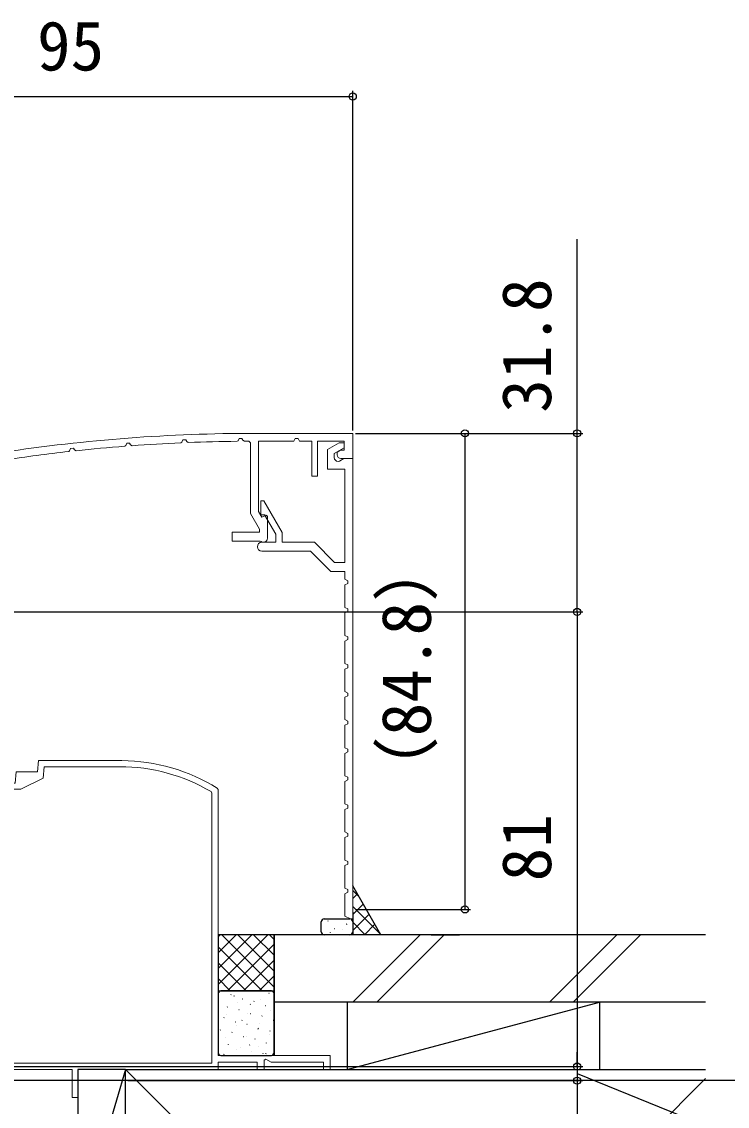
# Model space of a CAD drawing. Units: millimetres, scale not verified. Extents: x -525 to 525, y -783 to 779.
# Drawn here: x 260.4 to 386.2, y -208.3 to -15.1 of the extents above; entities that cross this region are included whole.
import ezdxf
from ezdxf.enums import TextEntityAlignment as Align

# ---------------------------------------------------------------- set-up
doc = ezdxf.new("R2010")
doc.units = ezdxf.units.MM
doc.header["$LTSCALE"] = 4
doc.layers.add('0-2_YKK_11', color=211, linetype='Continuous', lineweight=18)
doc.layers.add('0-3_YKK_11E', color=4, linetype='Continuous', lineweight=18)
for name, color, linetype in [('0-4_YKK_12', 2, 'Continuous'), ('0-7_YKK_D', 6, 'Continuous'), ('0-9_YSS_K', 3, 'Continuous'), ('0-A_YSS_KE', 3, 'Continuous')]:
    doc.layers.add(name, color=color, linetype=linetype)
doc.styles.add('ＭＳ ゴシック', font='')
doc.styles.get('ＭＳ ゴシック').set_extended_font_data('MS Gothic')

msp = doc.modelspace()

# ---------------------------------------------------------------- linework, layer by layer
at = {"layer": '0-2_YKK_11', "color": 30}
msp.add_line((319.436, -88.456), (301.936, -88.456), dxfattribs=at)
for points in [[(317.336, -92.956), (319.436, -92.956), (319.436, -88.456)], [(278.817, -90.752), (278.984, -90.634), (279.17, -90.217), (279.659, -90.191), (279.842, -90.505), (280.123, -90.654)], [(288.815, -90.144), (288.987, -90.03), (289.179, -89.625), (289.669, -89.61), (289.846, -89.934), (290.121, -90.09)], [(300.935, -89.858), (301.236, -90.158), (301.236, -102.729), (302.836, -105.5), (302.836, -106.056), (297.936, -106.056), (297.936, -107.656), (302.936, -107.656), (303.116, -107.716)], [(298.814, -89.872), (298.991, -89.762), (299.188, -89.368), (299.679, -89.365), (299.851, -89.699), (300.12, -89.862)], [(304.236, -107.156), (304.236, -103.183), (303.936, -103.01), (303.245, -103.409), (302.636, -102.354), (302.636, -89.856), (308.936, -89.856), (309.191, -89.356), (309.681, -89.356), (309.936, -89.856), (312.136, -89.856), (312.136, -96.056), (313.136, -96.056), (313.136, -89.856), (317.936, -89.856), (317.936, -91.456), (317.236, -91.456), (316.636, -91.803), (316.636, -92.256)], [(316.136, -92.756), (316.136, -92.049), (317.936, -91.01), (317.936, -90.156), (317.014, -90.156), (314.936, -91.356), (314.936, -94.856), (318.036, -94.856), (318.036, -111.456), (316.199, -111.456), (312.599, -107.856), (306.836, -107.856), (306.836, -106.125), (303.563, -100.456), (303.036, -100.456), (303.036, -102.956), (303.736, -102.956), (305.736, -106.42), (305.736, -107.856), (303.236, -107.856)], [(268.819, -91.698), (268.981, -91.577), (269.161, -91.147), (269.648, -91.109), (269.837, -91.415), (270.124, -91.555)], [(319.436, -174.956), (319.436, -92.956), (317.836, -92.956), (317.086, -93.389), (316.836, -93.456)], [(303.236, -109.456), (311.936, -109.456), (315.536, -113.056), (318.036, -113.056), (318.036, -114.456), (318.536, -114.711), (318.536, -115.201), (318.036, -115.456), (318.036, -119.456), (318.536, -119.711), (318.536, -120.201), (318.036, -120.456), (318.036, -124.456), (318.536, -124.711), (318.536, -125.201), (318.036, -125.456), (318.036, -129.456), (318.536, -129.711), (318.536, -130.201), (318.036, -130.456), (318.036, -134.456), (318.536, -134.711), (318.536, -135.201), (318.036, -135.456), (318.036, -139.456), (318.536, -139.711), (318.536, -140.201), (318.036, -140.456), (318.036, -144.456), (318.536, -144.711), (318.536, -145.201), (318.036, -145.456), (318.036, -149.456), (318.536, -149.711), (318.536, -150.201), (318.036, -150.456), (318.036, -154.456), (318.536, -154.711), (318.536, -155.201), (318.036, -155.456)], [(318.036, -155.456), (318.036, -159.456), (318.536, -159.711), (318.536, -160.201), (318.036, -160.456), (318.036, -164.456), (318.536, -164.711), (318.536, -165.201), (318.036, -165.456), (318.036, -169.456), (318.536, -169.711), (318.536, -170.201), (318.036, -170.456), (318.036, -174.456), (319.016, -174.956), (319.436, -174.956)]]:
    msp.add_lwpolyline(points, dxfattribs=at)
for centre, radius, start, end in [((301.936, -388.456), 300, 89.99999, 98.61344), ((301.936, -388.46), 298.604, 94.44052, 96.11573), ((301.936, -388.457), 298.601, 92.51839, 94.18925), ((301.936, -388.454), 298.598, 90.59905, 92.26756), ((301.936, -388.438), 298.582, 90.19206, 90.34848), ((301.936, -388.456), 298.6, 96.3676, 98.55928), ((317.336, -92.256), 0.7, 180.00001, 269.99999), ((316.836, -92.756), 0.7, 180, 270), ((303.236, -108.656), 0.8, 90.00002, 270), ((303.536, -107.156), 0.7, 233.13011, 359.99999)]:
    msp.add_arc(centre, radius, start, end, dxfattribs=at)
at = {"layer": '0-3_YKK_11E'}
msp.add_line((295.291, -151.667), (295.432, -151.922), dxfattribs=at)
for points in [[(245.432, -228.756), (245.432, -202.356), (243.332, -202.356), (243.332, -201.256), (245.432, -201.256), (245.432, -196.456), (245.432, -157.756), (255.432, -157.756), (255.432, -150.756), (259.257, -150.756), (259.432, -148.756), (263.257, -148.756), (263.432, -146.756), (278.289, -146.756)], [(277.935, -147.856), (264.44, -147.856), (264.265, -149.856), (260.265, -151.856), (256.532, -151.856), (256.532, -158.856), (246.832, -158.856), (246.832, -200.656), (294.332, -200.656)], [(295.432, -151.922), (295.432, -199.256), (315.432, -199.256), (315.432, -201.756), (314.232, -201.756), (314.232, -200.456), (304.878, -200.456), (303.932, -199.909), (303.632, -200.083), (303.632, -201.756), (302.432, -201.756), (302.432, -200.456), (295.432, -200.456), (295.432, -201.756), (270.432, -201.756), (270.432, -206.756), (269.432, -206.756), (269.432, -201.756), (246.632, -201.756), (246.632, -227.556)], [(294.332, -200.656), (294.332, -152.54), (294.186, -152.282)]]:
    msp.add_lwpolyline(points, dxfattribs=at)
for radius, start, end in [(32.5, 58.08835, 89.68497), (31.4, 59.20699, 90.32055)]:
    msp.add_arc((278.111, -179.255), radius, start, end, dxfattribs=at)
at = {"layer": '0-4_YKK_12'}
msp.add_line((413.139, -203.756), (-384.839, -203.756), dxfattribs=at)
at = {"layer": '0-7_YKK_D'}
for p, q in [((224.432, -28.458), (319.436, -28.458)), ((319.436, -87.956), (319.436, -27.458)), ((319.918, -88.456), (360.432, -88.456)), ((319.918, -88.456), (340.432, -88.456)), ((339.432, -88.456), (339.432, -173.256)), ((236.132, -120.256), (360.432, -120.256)), ((236.132, -120.256), (360.432, -120.256)), ((359.432, -120.256), (359.432, -201.256)), ((319.935, -173.256), (340.432, -173.256)), ((359.432, -201.256), (359.432, -198.706)), ((236.132, -201.256), (360.432, -201.256)), ((236.132, -201.256), (360.432, -201.256)), ((359.432, -201.256), (359.432, -203.756)), ((359.432, -201.256), (359.432, -203.756)), ((279.382, -203.756), (360.432, -203.756)), ((279.382, -203.756), (360.432, -203.756)), ((359.432, -203.756), (359.432, -206.306)), ((359.432, -203.756), (359.432, -240.256))]:
    msp.add_line(p, q, dxfattribs=at)
for points in [[(359.432, -120.256), (359.432, -88.456), (359.432, -53.883)], [(359.432, -202.506), (379.432, -210.631), (379.432, -233.858)]]:
    msp.add_lwpolyline(points, dxfattribs=at)
for centre in [(319.436, -28.458), (339.432, -88.456), (359.432, -88.456), (359.432, -120.256), (359.432, -120.256), (339.432, -173.256), (359.432, -201.256), (359.432, -201.256), (359.432, -203.756), (359.432, -203.756)]:
    msp.add_circle(centre, 0.637, dxfattribs=at)
at = {"layer": '0-9_YSS_K'}
for p, q in [((324.435, -177.757), (319.435, -169.045)), ((320.575, -171.03), (319.435, -169.891)), ((319.435, -171.339), (320.272, -170.502)), ((319.435, -174.167), (321.303, -172.299)), ((324.385, -177.669), (319.435, -172.719)), ((319.435, -173.757), (319.435, -177.756)), ((313.836, -177.256), (313.836, -175.456)), ((314.336, -174.956), (318.936, -174.956)), ((315.004, -175.316), (314.98, -175.36)), ((319.435, -176.995), (322.334, -174.096)), ((321.644, -177.757), (319.435, -175.548)), ((319.436, -175.456), (319.436, -177.256)), ((315.437, -177.393), (315.413, -177.437)), ((316.163, -176.687), (316.155, -176.694)), ((317.628, -176.75), (317.604, -176.793)), ((318.372, -175.898), (318.284, -175.945)), ((321.502, -177.757), (323.366, -175.893)), ((324.331, -177.757), (324.397, -177.69)), ((295.432, -178.137), (295.813, -177.756)), ((295.432, -180.966), (298.642, -177.756)), ((295.432, -183.794), (301.47, -177.756)), ((295.432, -186.622), (304.299, -177.756)), ((305.432, -187.087), (296.1, -177.756)), ((297.127, -187.756), (305.432, -179.451)), ((305.432, -184.259), (298.929, -177.756)), ((305.432, -181.431), (301.757, -177.756)), ((305.432, -178.602), (304.586, -177.756)), ((318.936, -177.756), (314.336, -177.756)), ((319.474, -189.756), (331.474, -177.756)), ((335.717, -177.756), (323.717, -189.756)), ((333.432, -177.757), (338.432, -177.757)), ((354.474, -189.756), (366.474, -177.756)), ((370.717, -177.756), (358.717, -189.756)), ((303.272, -187.756), (295.432, -179.916)), ((300.443, -187.756), (295.432, -182.744)), ((299.955, -187.756), (305.432, -182.279)), ((302.784, -187.756), (305.432, -185.108)), ((297.615, -187.756), (295.432, -185.573)), ((295.429, -188.259), (295.429, -198.756)), ((295.636, -188.034), (295.68, -188.01)), ((304.929, -187.759), (295.929, -187.759)), ((297.135, -187.784), (297.141, -187.777)), ((297.713, -188.466), (297.756, -188.442)), ((298.288, -188.689), (298.335, -188.6)), ((299.737, -189.201), (299.781, -189.177)), ((302.948, -189.322), (302.955, -189.314)), ((304.482, -188.175), (304.526, -188.152)), ((305.429, -198.756), (305.429, -188.259)), ((297.07, -190.658), (297.113, -190.634)), ((298.954, -189.767), (298.961, -189.76)), ((299.146, -191.09), (299.19, -191.066)), ((301.177, -190.213), (301.224, -190.125)), ((301.814, -189.633), (301.858, -189.609)), ((303.839, -190.367), (303.883, -190.343)), ((305.432, -189.756), (305.432, -199.256)), ((318.432, -201.756), (363.432, -189.756)), ((363.432, -189.756), (363.432, -201.756)), ((296.478, -192.548), (296.522, -192.524)), ((296.979, -191.972), (296.986, -191.965)), ((299.671, -193.065), (299.717, -192.976)), ((300.74, -191.787), (300.747, -191.78)), ((301.171, -191.825), (301.215, -191.801)), ((303.247, -192.257), (303.291, -192.233)), ((304.768, -191.304), (304.774, -191.297)), ((305.272, -192.991), (305.316, -192.967)), ((295.835, -194.739), (295.879, -194.715)), ((298.503, -193.282), (298.547, -193.258)), ((298.798, -193.955), (298.805, -193.947)), ((300.58, -193.714), (300.623, -193.69)), ((302.56, -194.589), (302.607, -194.501)), ((302.604, -194.448), (302.648, -194.425)), ((302.793, -193.509), (302.799, -193.502)), ((304.681, -194.881), (304.725, -194.857)), ((296.823, -196.16), (296.83, -196.152)), ((297.912, -195.172), (297.956, -195.148)), ((299.937, -195.906), (299.98, -195.882)), ((300.584, -195.975), (300.591, -195.967)), ((302.013, -196.338), (302.057, -196.314)), ((304.038, -197.072), (304.082, -197.048)), ((304.612, -195.492), (304.619, -195.484)), ((297.269, -197.363), (297.313, -197.339)), ((298.643, -198.142), (298.649, -198.135)), ((299.345, -197.796), (299.389, -197.772)), ((301.053, -197.441), (301.1, -197.352)), ((301.37, -198.53), (301.414, -198.506)), ((302.637, -197.697), (302.644, -197.689)), ((303.447, -198.962), (303.49, -198.938)), ((303.943, -198.965), (303.99, -198.877)), ((295.929, -199.256), (304.929, -199.256)), ((296.484, -199.095), (296.531, -199.006)), ((296.677, -199.253), (296.721, -199.229)), ((278.932, -201.756), (270.432, -230.756)), ((278.932, -201.756), (382.287, -305.111)), ((382.287, -203.401), (278.932, -306.756))]:
    msp.add_line(p, q, dxfattribs=at)
for points in [[(305.432, -177.756), (295.432, -177.756), (295.432, -187.756), (305.432, -187.756)], [(278.932, -201.756), (270.432, -201.756), (270.432, -230.756), (278.932, -230.756)]]:
    msp.add_lwpolyline(points, close=True, dxfattribs=at)
msp.add_lwpolyline([(382.287, -189.756), (318.432, -189.756), (318.432, -201.756), (382.287, -201.756)], dxfattribs=at)
for centre, start, end in [((314.336, -175.456), 90, 180), ((318.936, -175.456), 0, 90), ((314.336, -177.256), 180, 270), ((318.936, -177.256), 270, 0), ((295.929, -188.259), 90, 180), ((304.929, -188.259), 0, 90), ((295.929, -198.756), 180, 270), ((304.929, -198.756), 270, 0)]:
    msp.add_arc(centre, 0.5, start, end, dxfattribs=at)
at = {"layer": '0-A_YSS_KE'}
for p, q in [((382.287, -177.756), (305.432, -177.756)), ((305.432, -177.756), (305.432, -189.756)), ((382.287, -189.756), (305.432, -189.756))]:
    msp.add_line(p, q, dxfattribs=at)
msp.add_lwpolyline([(382.287, -306.756), (278.932, -306.756), (278.932, -201.756), (334.432, -201.756)], dxfattribs=at)

# ---------------------------------------------------------------- texts
at = {"layer": '0-7_YKK_D', "style": 'ＭＳ ゴシック'}
msp.add_text('95', height=8.798, dxfattribs=at).set_placement((263.173, -26.458), align=Align.BOTTOM_LEFT)
for s, p in [('31.8', (357.432, -84.792)), ('（84.8）', (336, -154.413)), ('81', (357.432, -168.256))]:
    msp.add_text(s, height=8.798, rotation=90, dxfattribs=at).set_placement(p, align=Align.BOTTOM_LEFT)

doc.saveas('drawing.dxf')
